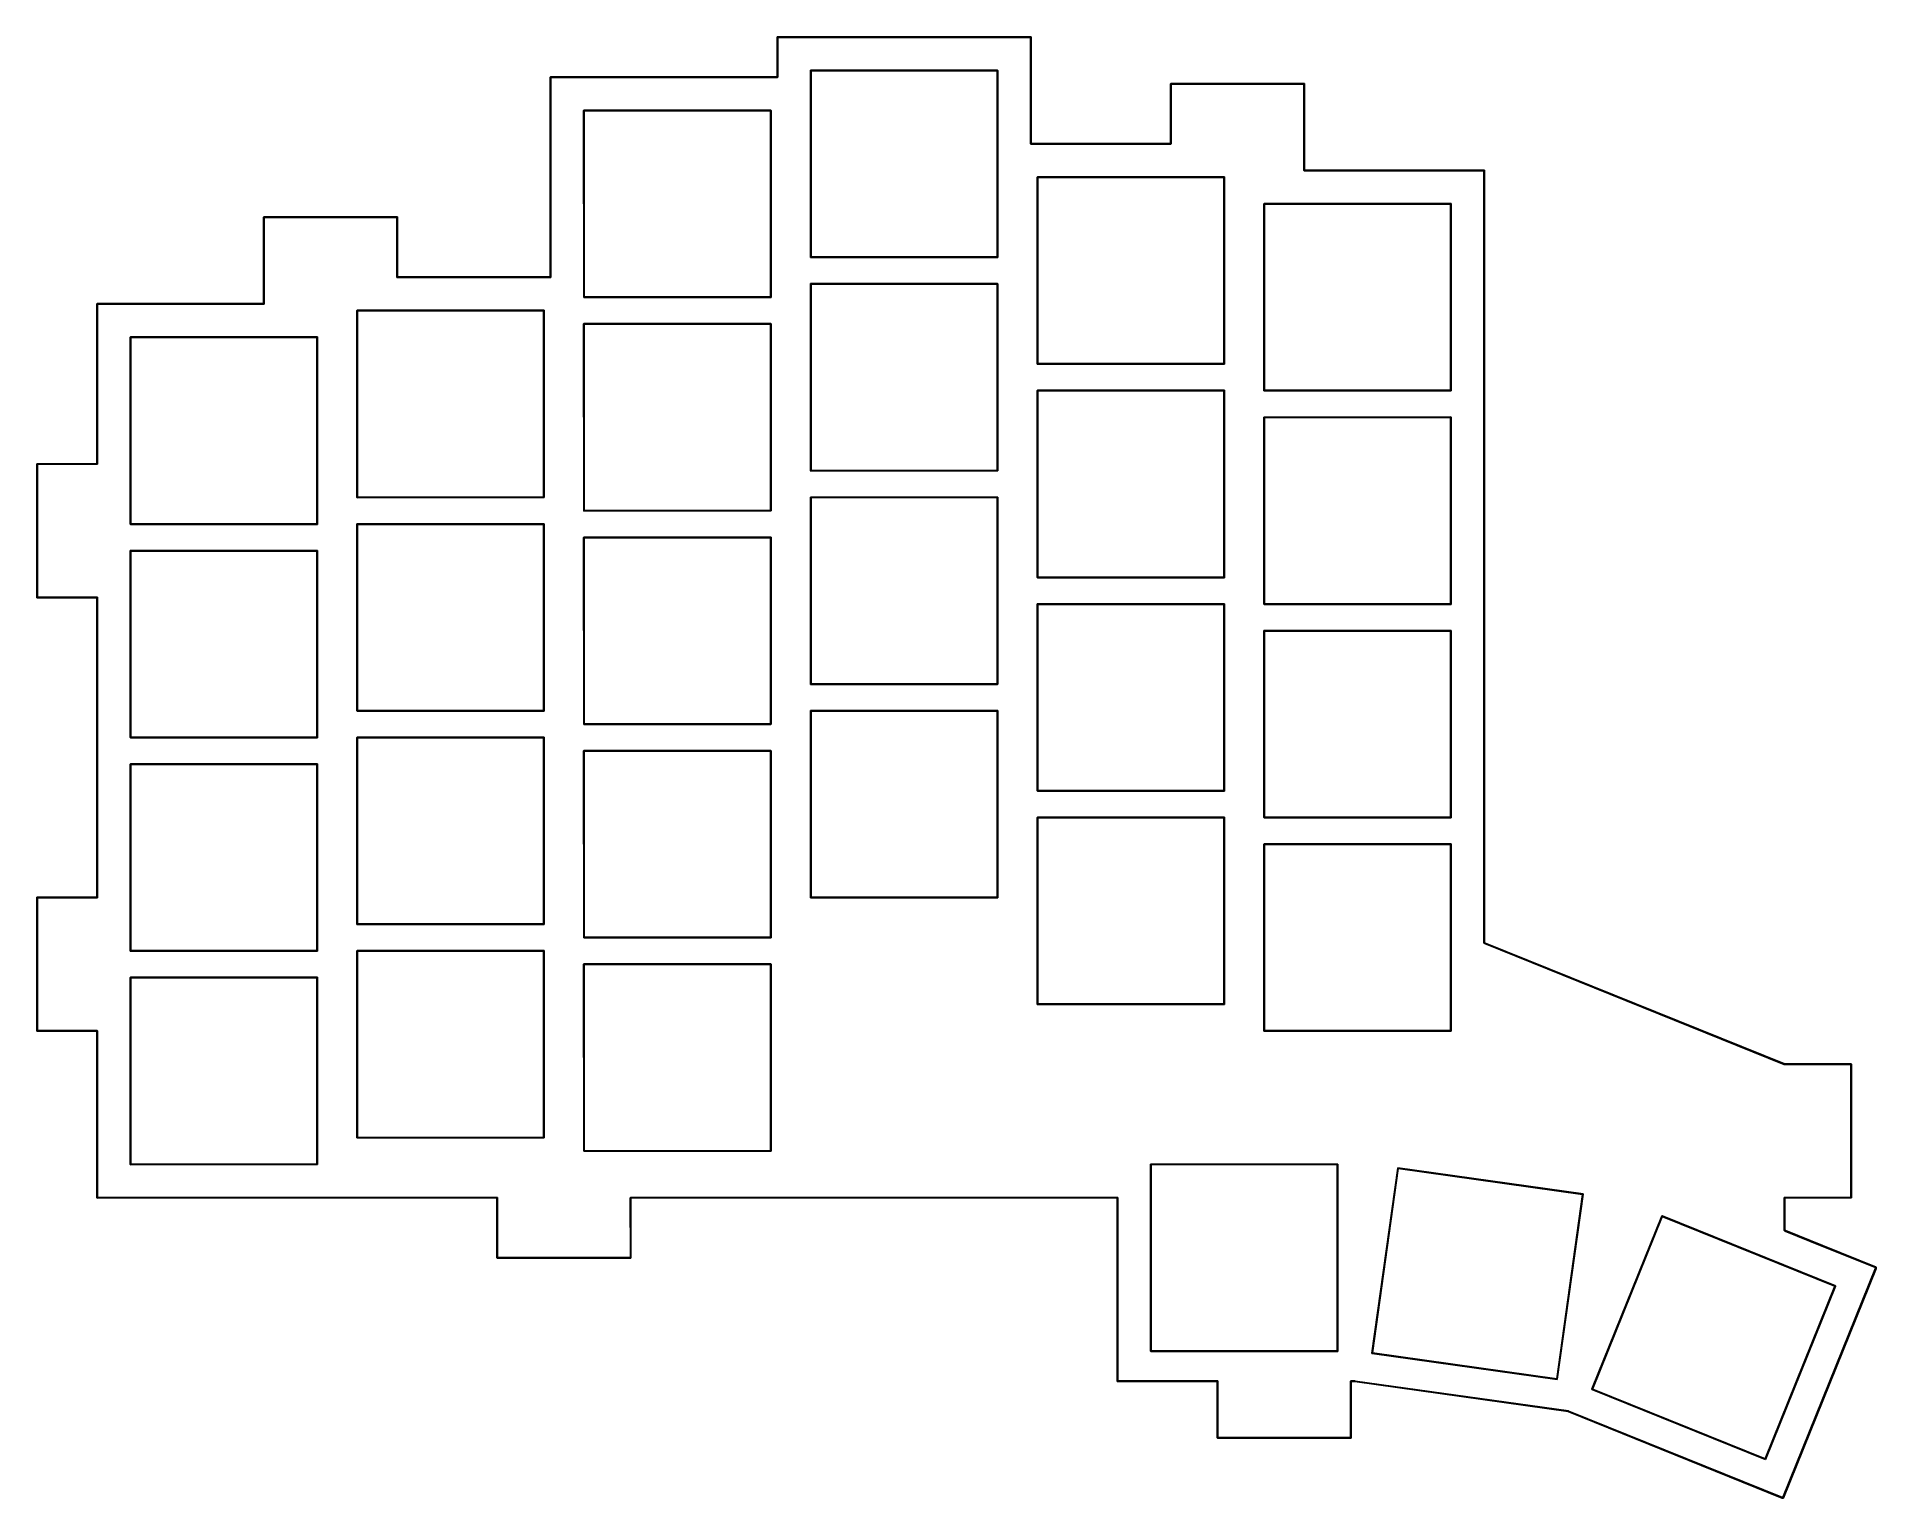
# Model space of a CAD drawing. Extents: x 77 to 215, y -142 to -32.
import ezdxf

# ---------------------------------------------------------------- set-up
doc = ezdxf.new("R2010")
doc.units = 0
doc.layers.add('BLACK', color=7, linetype='CONTINUOUS')

msp = doc.modelspace()

# ---------------------------------------------------------------- linework, layer by layer
at = {"layer": 'BLACK', "linetype": 'CONTINUOUS'}
for p, q in [((132.475, -32.5), (132.476903, -32.490433)), ((132.476881, -35.475002), (132.475, -32.5)), ((132.476903, -32.490433), (132.490433, -32.476903)), ((132.490433, -32.476903), (151.5, -32.475)), ((151.475005, -32.5231), (132.523118, -32.524997)), ((132.523118, -32.524997), (132.525, -35.5)), ((151.476903, -40.509567), (151.475005, -32.5231)), ((151.5, -32.475), (151.509567, -32.476903)), ((151.509567, -32.476903), (151.523097, -32.490433)), ((151.523097, -32.490433), (151.524994, -40.476896)), ((115.475, -35.5), (115.476903, -35.490433)), ((115.476898, -50.475003), (115.475, -35.5)), ((115.476903, -35.490433), (115.490433, -35.476903)), ((115.490433, -35.476903), (132.476881, -35.475002)), ((132.509567, -35.523097), (115.523101, -35.524997)), ((115.523101, -35.524997), (115.525, -50.5)), ((132.523097, -35.509567), (132.509567, -35.523097)), ((132.525, -35.5), (132.523097, -35.509567)), ((134.975, -35), (134.976903, -34.990433)), ((134.976903, -49.009567), (134.975, -35)), ((134.976903, -34.990433), (134.990433, -34.976903)), ((134.990433, -34.976903), (149, -34.975)), ((148.975003, -35.023101), (135.023101, -35.024996)), ((135.023101, -35.024996), (135.024996, -48.976898)), ((148.976898, -48.975003), (148.975003, -35.023101)), ((149, -34.975), (149.009567, -34.976903)), ((149.009567, -34.976903), (149.023097, -34.990433)), ((149.023097, -34.990433), (149.025, -49)), ((161.975, -36), (161.976903, -35.990433)), ((161.976888, -40.475004), (161.975, -36)), ((161.976903, -35.990433), (161.990433, -35.976903)), ((161.990433, -35.976903), (172, -35.975)), ((171.975006, -36.023103), (162.023111, -36.024995)), ((162.023111, -36.024995), (162.025, -40.5)), ((171.976903, -42.509567), (171.975006, -36.023103)), ((172, -35.975), (172.009567, -35.976903)), ((172.009567, -35.976903), (172.023097, -35.990433)), ((172.023097, -35.990433), (172.024993, -42.476898)), ((117.975, -38), (117.976903, -37.990433)), ((117.976903, -52.009567), (117.975, -38)), ((117.976903, -37.990433), (117.990433, -37.976903)), ((117.990433, -37.976903), (132, -37.975)), ((131.975003, -38.023101), (118.023101, -38.024996)), ((118.023101, -38.024996), (118.024996, -51.976898)), ((131.976898, -51.975003), (131.975003, -38.023101)), ((132, -37.975), (132.009567, -37.976903)), ((132.009567, -37.976903), (132.023097, -37.990433)), ((132.023097, -37.990433), (132.025, -52)), ((151.490433, -40.523097), (151.476903, -40.509567)), ((151.5, -40.525), (151.490433, -40.523097)), ((162.009567, -40.523097), (151.5, -40.525)), ((151.524994, -40.476896), (161.976888, -40.475004)), ((162.023097, -40.509567), (162.009567, -40.523097)), ((162.025, -40.5), (162.023097, -40.509567)), ((171.990433, -42.523097), (171.976903, -42.509567)), ((172, -42.525), (171.990433, -42.523097)), ((185.475, -42.523101), (172, -42.525)), ((172.024993, -42.476898), (185.5, -42.475)), ((185.476902, -100.393891), (185.475, -42.523101)), ((185.5, -42.475), (185.509567, -42.476903)), ((185.509567, -42.476903), (185.523097, -42.490433)), ((185.523097, -42.490433), (185.524999, -100.386926)), ((151.975, -43), (151.976903, -42.990433)), ((151.976903, -57.009567), (151.975, -43)), ((151.976903, -42.990433), (151.990433, -42.976903)), ((151.990433, -42.976903), (166, -42.975)), ((165.975003, -43.023101), (152.023101, -43.024996)), ((152.023101, -43.024996), (152.024996, -56.976898)), ((165.976898, -56.975003), (165.975003, -43.023101)), ((166, -42.975), (166.009567, -42.976903)), ((166.009567, -42.976903), (166.023097, -42.990433)), ((166.023097, -42.990433), (166.025, -57)), ((168.975, -45), (168.976903, -44.990433)), ((168.976903, -59.009567), (168.975, -45)), ((168.976903, -44.990433), (168.990433, -44.976903)), ((168.990433, -44.976903), (183, -44.975)), ((182.975003, -45.023101), (169.023101, -45.024996)), ((169.023101, -45.024996), (169.024996, -58.976898)), ((182.976898, -58.975003), (182.975003, -45.023101)), ((183, -44.975), (183.009567, -44.976903)), ((183.009567, -44.976903), (183.023097, -44.990433)), ((183.023097, -44.990433), (183.025, -59)), ((93.975, -46), (93.976903, -45.990433)), ((93.976892, -52.475003), (93.975, -46)), ((93.976903, -45.990433), (93.990433, -45.976903)), ((93.990433, -45.976903), (104, -45.975)), ((103.975009, -46.023103), (94.023107, -46.024995)), ((94.023107, -46.024995), (94.025, -52.5)), ((103.976903, -50.509567), (103.975009, -46.023103)), ((104, -45.975), (104.009567, -45.976903)), ((104.009567, -45.976903), (104.023097, -45.990433)), ((104.023097, -45.990433), (104.02499, -50.476897)), ((134.990433, -49.023097), (134.976903, -49.009567)), ((135, -49.025), (134.990433, -49.023097)), ((149.009567, -49.023097), (135, -49.025)), ((135.024996, -48.976898), (148.976898, -48.975003)), ((149.023097, -49.009567), (149.009567, -49.023097)), ((149.025, -49), (149.023097, -49.009567)), ((103.990433, -50.523097), (103.976903, -50.509567)), ((104, -50.525), (103.990433, -50.523097)), ((115.509567, -50.523097), (104, -50.525)), ((104.02499, -50.476897), (115.476898, -50.475003)), ((115.523097, -50.509567), (115.509567, -50.523097)), ((115.525, -50.5), (115.523097, -50.509567)), ((134.975, -51), (134.976903, -50.990433)), ((134.976903, -65.009567), (134.975, -51)), ((134.976903, -50.990433), (134.990433, -50.976903)), ((134.990433, -50.976903), (149, -50.975)), ((148.975003, -51.023101), (135.023101, -51.024996)), ((135.023101, -51.024996), (135.024996, -64.976898)), ((148.976898, -64.975003), (148.975003, -51.023101)), ((149, -50.975), (149.009567, -50.976903)), ((149.009567, -50.976903), (149.023097, -50.990433)), ((149.023097, -50.990433), (149.025, -65)), ((117.990433, -52.023097), (117.976903, -52.009567)), ((118, -52.025), (117.990433, -52.023097)), ((132.009567, -52.023097), (118, -52.025)), ((118.024996, -51.976898), (131.976898, -51.975003)), ((132.023097, -52.009567), (132.009567, -52.023097)), ((132.025, -52), (132.023097, -52.009567)), ((81.475, -52.5), (81.476903, -52.490433)), ((81.476897, -64.475009), (81.475, -52.5)), ((81.476903, -52.490433), (81.490433, -52.476903)), ((81.490433, -52.476903), (93.976892, -52.475003)), ((94.009567, -52.523097), (81.523102, -52.524996)), ((81.523102, -52.524996), (81.525, -64.5)), ((94.023097, -52.509567), (94.009567, -52.523097)), ((94.025, -52.5), (94.023097, -52.509567)), ((100.975, -53), (100.976903, -52.990433)), ((100.976903, -67.009567), (100.975, -53)), ((100.976903, -52.990433), (100.990433, -52.976903)), ((100.990433, -52.976903), (115, -52.975)), ((114.975003, -53.023101), (101.023101, -53.024996)), ((101.023101, -53.024996), (101.024996, -66.976898)), ((114.976898, -66.975003), (114.975003, -53.023101)), ((115, -52.975), (115.009567, -52.976903)), ((115.009567, -52.976903), (115.023097, -52.990433)), ((115.023097, -52.990433), (115.025, -67)), ((83.975, -55), (83.976903, -54.990433)), ((83.976903, -69.009567), (83.975, -55)), ((83.976903, -54.990433), (83.990433, -54.976903)), ((83.990433, -54.976903), (98, -54.975)), ((97.975003, -55.023101), (84.023101, -55.024996)), ((84.023101, -55.024996), (84.024996, -68.976898)), ((97.976898, -68.975003), (97.975003, -55.023101)), ((98, -54.975), (98.009567, -54.976903)), ((98.009567, -54.976903), (98.023097, -54.990433)), ((98.023097, -54.990433), (98.025, -69)), ((117.975, -54), (117.976903, -53.990433)), ((117.976903, -68.009567), (117.975, -54)), ((117.976903, -53.990433), (117.990433, -53.976903)), ((117.990433, -53.976903), (132, -53.975)), ((131.975003, -54.023101), (118.023101, -54.024996)), ((118.023101, -54.024996), (118.024996, -67.976898)), ((131.976898, -67.975003), (131.975003, -54.023101)), ((132, -53.975), (132.009567, -53.976903)), ((132.009567, -53.976903), (132.023097, -53.990433)), ((132.023097, -53.990433), (132.025, -68)), ((151.990433, -57.023097), (151.976903, -57.009567)), ((152, -57.025), (151.990433, -57.023097)), ((166.009567, -57.023097), (152, -57.025)), ((152.024996, -56.976898), (165.976898, -56.975003)), ((166.023097, -57.009567), (166.009567, -57.023097)), ((166.025, -57), (166.023097, -57.009567)), ((151.975, -59), (151.976903, -58.990433)), ((151.976903, -73.009567), (151.975, -59)), ((151.976903, -58.990433), (151.990433, -58.976903)), ((151.990433, -58.976903), (166, -58.975)), ((165.975003, -59.023101), (152.023101, -59.024996)), ((152.023101, -59.024996), (152.024996, -72.976898)), ((165.976898, -72.975003), (165.975003, -59.023101)), ((166, -58.975), (166.009567, -58.976903)), ((166.009567, -58.976903), (166.023097, -58.990433)), ((166.023097, -58.990433), (166.025, -73)), ((168.990433, -59.023097), (168.976903, -59.009567)), ((169, -59.025), (168.990433, -59.023097)), ((183.009567, -59.023097), (169, -59.025)), ((169.024996, -58.976898), (182.976898, -58.975003)), ((183.023097, -59.009567), (183.009567, -59.023097)), ((183.025, -59), (183.023097, -59.009567)), ((168.975, -61), (168.976903, -60.990433)), ((168.976903, -75.009567), (168.975, -61)), ((168.976903, -60.990433), (168.990433, -60.976903)), ((168.990433, -60.976903), (183, -60.975)), ((182.975003, -61.023101), (169.023101, -61.024996)), ((169.023101, -61.024996), (169.024996, -74.976898)), ((182.976898, -74.975003), (182.975003, -61.023101)), ((183, -60.975), (183.009567, -60.976903)), ((183.009567, -60.976903), (183.023097, -60.990433)), ((183.023097, -60.990433), (183.025, -75)), ((76.975, -64.5), (76.976903, -64.490433)), ((76.976903, -74.509567), (76.975, -64.5)), ((76.976903, -64.490433), (76.990433, -64.476903)), ((76.990433, -64.476903), (81.476897, -64.475009)), ((81.509567, -64.523097), (77.023103, -64.52499)), ((77.023103, -64.52499), (77.024995, -74.476888)), ((81.523097, -64.509567), (81.509567, -64.523097)), ((81.525, -64.5), (81.523097, -64.509567)), ((134.990433, -65.023097), (134.976903, -65.009567)), ((135, -65.025), (134.990433, -65.023097)), ((149.009567, -65.023097), (135, -65.025)), ((135.024996, -64.976898), (148.976898, -64.975003)), ((149.023097, -65.009567), (149.009567, -65.023097)), ((149.025, -65), (149.023097, -65.009567)), ((100.990433, -67.023097), (100.976903, -67.009567)), ((101, -67.025), (100.990433, -67.023097)), ((115.009567, -67.023097), (101, -67.025)), ((101.024996, -66.976898), (114.976898, -66.975003)), ((115.023097, -67.009567), (115.009567, -67.023097)), ((115.025, -67), (115.023097, -67.009567)), ((134.975, -67), (134.976903, -66.990433)), ((134.976903, -81.009567), (134.975, -67)), ((134.976903, -66.990433), (134.990433, -66.976903)), ((134.990433, -66.976903), (149, -66.975)), ((148.975003, -67.023101), (135.023101, -67.024996)), ((135.023101, -67.024996), (135.024996, -80.976898)), ((148.976898, -80.975003), (148.975003, -67.023101)), ((149, -66.975), (149.009567, -66.976903)), ((149.009567, -66.976903), (149.023097, -66.990433)), ((149.023097, -66.990433), (149.025, -81)), ((117.990433, -68.023097), (117.976903, -68.009567)), ((118, -68.025), (117.990433, -68.023097)), ((132.009567, -68.023097), (118, -68.025)), ((118.024996, -67.976898), (131.976898, -67.975003)), ((132.023097, -68.009567), (132.009567, -68.023097)), ((132.025, -68), (132.023097, -68.009567)), ((83.990433, -69.023097), (83.976903, -69.009567)), ((84, -69.025), (83.990433, -69.023097)), ((98.009567, -69.023097), (84, -69.025)), ((84.024996, -68.976898), (97.976898, -68.975003)), ((98.023097, -69.009567), (98.009567, -69.023097)), ((98.025, -69), (98.023097, -69.009567)), ((100.975, -69), (100.976903, -68.990433)), ((100.976903, -83.009567), (100.975, -69)), ((100.976903, -68.990433), (100.990433, -68.976903)), ((100.990433, -68.976903), (115, -68.975)), ((114.975003, -69.023101), (101.023101, -69.024996)), ((101.023101, -69.024996), (101.024996, -82.976898)), ((114.976898, -82.975003), (114.975003, -69.023101)), ((115, -68.975), (115.009567, -68.976903)), ((115.009567, -68.976903), (115.023097, -68.990433)), ((115.023097, -68.990433), (115.025, -83)), ((117.975, -70), (117.976903, -69.990433)), ((117.976903, -84.009567), (117.975, -70)), ((117.976903, -69.990433), (117.990433, -69.976903)), ((117.990433, -69.976903), (132, -69.975)), ((131.975003, -70.023101), (118.023101, -70.024996)), ((118.023101, -70.024996), (118.024996, -83.976898)), ((131.976898, -83.975003), (131.975003, -70.023101)), ((132, -69.975), (132.009567, -69.976903)), ((132.009567, -69.976903), (132.023097, -69.990433)), ((132.023097, -69.990433), (132.025, -84)), ((83.975, -71), (83.976903, -70.990433)), ((83.976903, -85.009567), (83.975, -71)), ((83.976903, -70.990433), (83.990433, -70.976903)), ((83.990433, -70.976903), (98, -70.975)), ((97.975003, -71.023101), (84.023101, -71.024996)), ((84.023101, -71.024996), (84.024996, -84.976898)), ((97.976898, -84.975003), (97.975003, -71.023101)), ((98, -70.975), (98.009567, -70.976903)), ((98.009567, -70.976903), (98.023097, -70.990433)), ((98.023097, -70.990433), (98.025, -85)), ((151.990433, -73.023097), (151.976903, -73.009567)), ((152, -73.025), (151.990433, -73.023097)), ((166.009567, -73.023097), (152, -73.025)), ((152.024996, -72.976898), (165.976898, -72.975003)), ((166.023097, -73.009567), (166.009567, -73.023097)), ((166.025, -73), (166.023097, -73.009567)), ((76.990433, -74.523097), (76.976903, -74.509567)), ((77, -74.525), (76.990433, -74.523097)), ((81.475001, -74.523111), (77, -74.525)), ((77.024995, -74.476888), (81.5, -74.475)), ((81.4769, -96.975009), (81.475001, -74.523111)), ((81.5, -74.475), (81.509567, -74.476903)), ((81.509567, -74.476903), (81.523097, -74.490433)), ((81.523097, -74.490433), (81.525, -97)), ((151.975, -75), (151.976903, -74.990433)), ((151.976903, -89.009567), (151.975, -75)), ((151.976903, -74.990433), (151.990433, -74.976903)), ((151.990433, -74.976903), (166, -74.975)), ((165.975003, -75.023101), (152.023101, -75.024996)), ((152.023101, -75.024996), (152.024996, -88.976898)), ((165.976898, -88.975003), (165.975003, -75.023101)), ((166, -74.975), (166.009567, -74.976903)), ((166.009567, -74.976903), (166.023097, -74.990433)), ((166.023097, -74.990433), (166.025, -89)), ((168.990433, -75.023097), (168.976903, -75.009567)), ((169, -75.025), (168.990433, -75.023097)), ((183.009567, -75.023097), (169, -75.025)), ((169.024996, -74.976898), (182.976898, -74.975003)), ((183.023097, -75.009567), (183.009567, -75.023097)), ((183.025, -75), (183.023097, -75.009567)), ((168.975, -77), (168.976903, -76.990433)), ((168.976903, -91.009567), (168.975, -77)), ((168.976903, -76.990433), (168.990433, -76.976903)), ((168.990433, -76.976903), (183, -76.975)), ((182.975003, -77.023101), (169.023101, -77.024996)), ((169.023101, -77.024996), (169.024996, -90.976898)), ((182.976898, -90.975003), (182.975003, -77.023101)), ((183, -76.975), (183.009567, -76.976903)), ((183.009567, -76.976903), (183.023097, -76.990433)), ((183.023097, -76.990433), (183.025, -91)), ((134.990433, -81.023097), (134.976903, -81.009567)), ((135, -81.025), (134.990433, -81.023097)), ((149.009567, -81.023097), (135, -81.025)), ((135.024996, -80.976898), (148.976898, -80.975003)), ((149.023097, -81.009567), (149.009567, -81.023097)), ((149.025, -81), (149.023097, -81.009567)), ((100.990433, -83.023097), (100.976903, -83.009567)), ((101, -83.025), (100.990433, -83.023097)), ((115.009567, -83.023097), (101, -83.025)), ((101.024996, -82.976898), (114.976898, -82.975003)), ((115.023097, -83.009567), (115.009567, -83.023097)), ((115.025, -83), (115.023097, -83.009567)), ((117.990433, -84.023097), (117.976903, -84.009567)), ((118, -84.025), (117.990433, -84.023097)), ((132.009567, -84.023097), (118, -84.025)), ((118.024996, -83.976898), (131.976898, -83.975003)), ((132.023097, -84.009567), (132.009567, -84.023097)), ((132.025, -84), (132.023097, -84.009567)), ((134.975, -83), (134.976903, -82.990433)), ((134.976903, -97.009567), (134.975, -83)), ((134.976903, -82.990433), (134.990433, -82.976903)), ((134.990433, -82.976903), (149, -82.975)), ((148.975003, -83.023101), (135.023101, -83.024996)), ((135.023101, -83.024996), (135.024996, -96.976898)), ((148.976898, -96.975003), (148.975003, -83.023101)), ((149, -82.975), (149.009567, -82.976903)), ((149.009567, -82.976903), (149.023097, -82.990433)), ((149.023097, -82.990433), (149.025, -97)), ((83.990433, -85.023097), (83.976903, -85.009567)), ((84, -85.025), (83.990433, -85.023097)), ((98.009567, -85.023097), (84, -85.025)), ((84.024996, -84.976898), (97.976898, -84.975003)), ((98.023097, -85.009567), (98.009567, -85.023097)), ((98.025, -85), (98.023097, -85.009567)), ((100.975, -85), (100.976903, -84.990433)), ((100.976903, -99.009567), (100.975, -85)), ((100.976903, -84.990433), (100.990433, -84.976903)), ((100.990433, -84.976903), (115, -84.975)), ((114.975003, -85.023101), (101.023101, -85.024996)), ((101.023101, -85.024996), (101.024996, -98.976898)), ((114.976898, -98.975003), (114.975003, -85.023101)), ((115, -84.975), (115.009567, -84.976903)), ((115.009567, -84.976903), (115.023097, -84.990433)), ((115.023097, -84.990433), (115.025, -99)), ((117.975, -86), (117.976903, -85.990433)), ((117.976903, -100.009567), (117.975, -86)), ((117.976903, -85.990433), (117.990433, -85.976903)), ((117.990433, -85.976903), (132, -85.975)), ((131.975003, -86.023101), (118.023101, -86.024996)), ((118.023101, -86.024996), (118.024996, -99.976898)), ((131.976898, -99.975003), (131.975003, -86.023101)), ((132, -85.975), (132.009567, -85.976903)), ((132.009567, -85.976903), (132.023097, -85.990433)), ((132.023097, -85.990433), (132.025, -100)), ((83.975, -87), (83.976903, -86.990433)), ((83.976903, -101.009567), (83.975, -87)), ((83.976903, -86.990433), (83.990433, -86.976903)), ((83.990433, -86.976903), (98, -86.975)), ((97.975003, -87.023101), (84.023101, -87.024996)), ((84.023101, -87.024996), (84.024996, -100.976898)), ((97.976898, -100.975003), (97.975003, -87.023101)), ((98, -86.975), (98.009567, -86.976903)), ((98.009567, -86.976903), (98.023097, -86.990433)), ((98.023097, -86.990433), (98.025, -101)), ((151.990433, -89.023097), (151.976903, -89.009567)), ((152, -89.025), (151.990433, -89.023097)), ((166.009567, -89.023097), (152, -89.025)), ((152.024996, -88.976898), (165.976898, -88.975003)), ((166.023097, -89.009567), (166.009567, -89.023097)), ((166.025, -89), (166.023097, -89.009567)), ((151.975, -91), (151.976903, -90.990433)), ((151.976903, -105.009567), (151.975, -91)), ((151.976903, -90.990433), (151.990433, -90.976903)), ((151.990433, -90.976903), (166, -90.975)), ((166, -90.975), (166.009567, -90.976903)), ((166.009567, -90.976903), (166.023097, -90.990433)), ((166.023097, -90.990433), (166.025, -105)), ((168.990433, -91.023097), (168.976903, -91.009567)), ((169.024996, -90.976898), (182.976898, -90.975003)), ((183.023097, -91.009567), (183.009567, -91.023097)), ((183.025, -91), (183.023097, -91.009567)), ((165.975003, -91.023101), (152.023101, -91.024996)), ((152.023101, -91.024996), (152.024996, -104.976898)), ((165.976898, -104.975003), (165.975003, -91.023101)), ((169, -91.025), (168.990433, -91.023097)), ((183.009567, -91.023097), (169, -91.025)), ((168.975, -93), (168.976903, -92.990433)), ((168.976903, -107.009567), (168.975, -93)), ((168.976903, -92.990433), (168.990433, -92.976903)), ((168.990433, -92.976903), (183, -92.975)), ((182.975003, -93.023101), (169.023101, -93.024996)), ((169.023101, -93.024996), (169.024996, -106.976898)), ((182.976898, -106.975003), (182.975003, -93.023101)), ((183, -92.975), (183.009567, -92.976903)), ((183.009567, -92.976903), (183.023097, -92.990433)), ((183.023097, -92.990433), (183.025, -107)), ((76.975, -97), (76.976903, -96.990433)), ((76.976903, -107.009567), (76.975, -97)), ((76.976903, -96.990433), (76.990433, -96.976903)), ((76.990433, -96.976903), (81.4769, -96.975009)), ((81.509567, -97.023097), (77.023103, -97.02499)), ((77.023103, -97.02499), (77.024995, -106.976888)), ((81.523097, -97.009567), (81.509567, -97.023097)), ((81.525, -97), (81.523097, -97.009567)), ((134.990433, -97.023097), (134.976903, -97.009567)), ((135, -97.025), (134.990433, -97.023097)), ((149.009567, -97.023097), (135, -97.025)), ((135.024996, -96.976898), (148.976898, -96.975003)), ((149.023097, -97.009567), (149.009567, -97.023097)), ((149.025, -97), (149.023097, -97.009567)), ((100.990433, -99.023097), (100.976903, -99.009567)), ((101, -99.025), (100.990433, -99.023097)), ((115.009567, -99.023097), (101, -99.025)), ((101.024996, -98.976898), (114.976898, -98.975003)), ((115.023097, -99.009567), (115.009567, -99.023097)), ((115.025, -99), (115.023097, -99.009567)), ((117.990433, -100.023097), (117.976903, -100.009567)), ((118, -100.025), (117.990433, -100.023097)), ((132.009567, -100.023097), (118, -100.025)), ((118.024996, -99.976898), (131.976898, -99.975003)), ((132.023097, -100.009567), (132.009567, -100.023097)), ((132.025, -100), (132.023097, -100.009567)), ((185.475194, -100.396895), (185.476902, -100.393891)), ((185.476902, -100.403113), (185.475194, -100.396895)), ((185.476903, -100.409567), (185.476902, -100.403113)), ((185.479348, -100.412012), (185.476903, -100.409567)), ((185.480264, -100.415345), (185.479348, -100.412012)), ((185.487638, -100.42173), (185.480264, -100.415345)), ((185.539146, -100.449331), (185.487638, -100.42173)), ((185.524999, -100.386926), (185.569444, -100.410743)), ((185.539559, -100.450304), (185.539146, -100.449331)), ((185.547717, -100.455653), (185.539559, -100.450304)), ((207.986992, -109.519656), (185.547717, -100.455653)), ((185.569444, -100.410743), (185.573367, -100.41414)), ((185.573367, -100.41414), (208.009366, -109.476821)), ((83.990433, -101.023097), (83.976903, -101.009567)), ((84, -101.025), (83.990433, -101.023097)), ((98.009567, -101.023097), (84, -101.025)), ((84.024996, -100.976898), (97.976898, -100.975003)), ((98.023097, -101.009567), (98.009567, -101.023097)), ((98.025, -101), (98.023097, -101.009567)), ((100.975, -101), (100.976903, -100.990433)), ((100.976903, -115.009567), (100.975, -101)), ((100.976903, -100.990433), (100.990433, -100.976903)), ((100.990433, -100.976903), (115, -100.975)), ((114.975003, -101.023101), (101.023101, -101.024996)), ((101.023101, -101.024996), (101.024996, -114.976898)), ((114.976898, -114.975003), (114.975003, -101.023101)), ((115, -100.975), (115.009567, -100.976903)), ((115.009567, -100.976903), (115.023097, -100.990433)), ((115.023097, -100.990433), (115.025, -115)), ((117.975, -102), (117.976903, -101.990433)), ((117.976903, -116.009567), (117.975, -102)), ((117.976903, -101.990433), (117.990433, -101.976903)), ((117.990433, -101.976903), (132, -101.975)), ((131.975003, -102.023101), (118.023101, -102.024996)), ((118.023101, -102.024996), (118.024996, -115.976898)), ((131.976898, -115.975003), (131.975003, -102.023101)), ((132, -101.975), (132.009567, -101.976903)), ((132.009567, -101.976903), (132.023097, -101.990433)), ((132.023097, -101.990433), (132.025, -116)), ((83.975, -103), (83.976903, -102.990433)), ((83.976903, -117.009567), (83.975, -103)), ((83.976903, -102.990433), (83.990433, -102.976903)), ((83.990433, -102.976903), (98, -102.975)), ((97.975003, -103.023101), (84.023101, -103.024996)), ((84.023101, -103.024996), (84.024996, -116.976898)), ((97.976898, -116.975003), (97.975003, -103.023101)), ((98, -102.975), (98.009567, -102.976903)), ((98.009567, -102.976903), (98.023097, -102.990433)), ((98.023097, -102.990433), (98.025, -117)), ((151.990433, -105.023097), (151.976903, -105.009567)), ((152, -105.025), (151.990433, -105.023097)), ((166.009567, -105.023097), (152, -105.025)), ((152.024996, -104.976898), (165.976898, -104.975003)), ((166.023097, -105.009567), (166.009567, -105.023097)), ((166.025, -105), (166.023097, -105.009567)), ((76.990433, -107.023097), (76.976903, -107.009567)), ((77, -107.025), (76.990433, -107.023097)), ((81.475003, -107.023111), (77, -107.025)), ((77.024995, -106.976888), (81.5, -106.975)), ((81.476903, -119.509567), (81.475003, -107.023111)), ((81.5, -106.975), (81.509567, -106.976903)), ((81.509567, -106.976903), (81.523097, -106.990433)), ((81.523097, -106.990433), (81.524996, -119.4769)), ((168.990433, -107.023097), (168.976903, -107.009567)), ((169, -107.025), (168.990433, -107.023097)), ((183.009567, -107.023097), (169, -107.025)), ((169.024996, -106.976898), (182.976898, -106.975003)), ((183.023097, -107.009567), (183.009567, -107.023097)), ((183.025, -107), (183.023097, -107.009567)), ((207.990433, -109.523097), (207.986992, -109.519656)), ((208, -109.525), (207.990433, -109.523097)), ((212.975004, -109.52311), (208, -109.525)), ((208.009366, -109.476821), (208.00948, -109.476895)), ((208.00948, -109.476895), (213, -109.475)), ((212.976896, -119.475008), (212.975004, -109.52311)), ((213, -109.475), (213.009567, -109.476903)), ((213.009567, -109.476903), (213.023097, -109.490433)), ((213.023097, -109.490433), (213.025, -119.5)), ((100.990433, -115.023097), (100.976903, -115.009567)), ((101, -115.025), (100.990433, -115.023097)), ((115.009567, -115.023097), (101, -115.025)), ((101.024996, -114.976898), (114.976898, -114.975003)), ((115.023097, -115.009567), (115.009567, -115.023097)), ((115.025, -115), (115.023097, -115.009567)), ((83.990433, -117.023097), (83.976903, -117.009567)), ((84, -117.025), (83.990433, -117.023097)), ((98.009567, -117.023097), (84, -117.025)), ((84.024996, -116.976898), (97.976898, -116.975003)), ((98.023097, -117.009567), (98.009567, -117.023097)), ((98.025, -117), (98.023097, -117.009567)), ((117.990433, -116.023097), (117.976903, -116.009567)), ((118, -116.025), (117.990433, -116.023097)), ((132.009567, -116.023097), (118, -116.025)), ((118.024996, -115.976898), (131.976898, -115.975003)), ((132.023097, -116.009567), (132.009567, -116.023097)), ((132.025, -116), (132.023097, -116.009567)), ((160.475, -117), (160.476903, -116.990433)), ((160.476903, -131.009567), (160.475, -117)), ((160.476903, -116.990433), (160.490433, -116.976903)), ((160.490433, -116.976903), (174.5, -116.975)), ((174.475003, -117.023101), (160.523101, -117.024996)), ((160.523101, -117.024996), (160.524996, -130.976898)), ((174.476898, -130.975003), (174.475003, -117.023101)), ((174.5, -116.975), (174.509567, -116.976903)), ((174.509567, -116.976903), (174.523097, -116.990433)), ((174.523097, -116.990433), (174.525, -131)), ((177.062043, -131.157836), (179.009913, -117.284345)), ((179.054068, -117.315793), (177.114216, -131.132178)), ((179.009913, -117.284345), (179.013129, -117.275136)), ((179.013129, -117.275136), (179.028411, -117.26362)), ((179.028411, -117.26362), (192.901902, -119.21149)), ((192.870453, -119.255645), (179.054068, -117.315793)), ((81.490433, -119.523097), (81.476903, -119.509567)), ((81.5, -119.525), (81.490433, -119.523097)), ((111.475009, -119.523099), (81.5, -119.525)), ((81.524996, -119.4769), (111.5, -119.475)), ((111.476903, -124.009567), (111.475009, -119.523099)), ((111.5, -119.475), (111.509567, -119.476903)), ((111.509567, -119.476903), (111.523097, -119.490433)), ((111.523097, -119.490433), (111.52499, -123.976896)), ((121.475, -119.5), (121.476903, -119.490433)), ((121.476888, -123.975004), (121.475, -119.5)), ((121.476903, -119.490433), (121.490433, -119.476903)), ((121.490433, -119.476903), (158, -119.475)), ((157.975003, -119.523098), (121.523111, -119.524998)), ((121.523111, -119.524998), (121.525, -124)), ((157.976903, -133.270698), (157.975003, -119.523098)), ((158, -119.475), (158.009567, -119.476903)), ((158.009567, -119.476903), (158.023097, -119.490433)), ((158.023097, -119.490433), (158.024996, -133.241333)), ((190.930601, -133.07203), (192.870453, -119.255645)), ((192.922627, -119.229988), (190.974757, -133.103479)), ((192.901902, -119.21149), (192.911111, -119.214706)), ((192.911111, -119.214706), (192.922627, -119.229988)), ((207.975, -119.5), (207.976903, -119.490433)), ((207.97689, -121.943769), (207.975, -119.5)), ((207.976903, -119.490433), (207.990433, -119.476903)), ((207.990433, -119.476903), (212.976896, -119.475008)), ((213.009567, -119.523097), (208.023123, -119.524991)), ((208.023123, -119.524991), (208.02499, -121.937127)), ((213.023097, -119.509567), (213.009567, -119.523097)), ((213.025, -119.5), (213.023097, -119.509567)), ((193.564427, -133.865726), (198.810738, -120.875569)), ((198.845973, -120.916765), (193.621257, -133.853452)), ((198.810738, -120.875569), (198.816087, -120.867411)), ((198.816087, -120.867411), (198.8337, -120.859935)), ((198.8337, -120.859935), (211.823857, -126.106246)), ((211.78266, -126.141481), (198.845973, -120.916765)), ((207.975231, -121.946611), (207.97689, -121.943769)), ((207.976897, -121.952961), (207.975231, -121.946611)), ((207.976903, -121.959567), (207.976897, -121.952961)), ((207.979247, -121.961911), (207.976903, -121.959567)), ((207.980089, -121.965118), (207.979247, -121.961911)), ((207.98739, -121.971587), (207.980089, -121.965118)), ((208.038805, -121.999903), (207.98739, -121.971587)), ((208.02499, -121.937127), (208.069407, -121.96159)), ((208.039274, -122.001008), (208.038805, -121.999903)), ((208.047432, -122.006357), (208.039274, -122.001008)), ((210.82321, -123.125804), (208.047432, -122.006357)), ((208.069407, -121.96159), (208.073055, -121.964822)), ((208.073055, -121.964822), (210.850047, -123.08476)), ((111.490433, -124.023097), (111.476903, -124.009567)), ((111.5, -124.025), (111.490433, -124.023097)), ((121.509567, -124.023097), (111.5, -124.025)), ((111.52499, -123.976896), (121.476888, -123.975004)), ((121.523097, -124.009567), (121.509567, -124.023097)), ((121.525, -124), (121.523097, -124.009567)), ((210.831316, -123.131119), (210.82321, -123.125804)), ((214.83306, -124.745888), (210.831316, -123.131119)), ((210.850047, -123.08476), (210.858167, -123.090084)), ((210.858167, -123.090084), (214.867073, -124.707743)), ((207.893905, -141.977523), (214.834207, -124.794599)), ((214.877386, -124.816125), (207.931552, -142.012747)), ((214.834207, -124.794599), (214.83306, -124.745888)), ((214.867073, -124.707743), (214.867195, -124.707823)), ((214.867195, -124.707823), (214.867269, -124.707823)), ((214.867269, -124.707823), (214.86741, -124.707964)), ((214.86741, -124.707964), (214.875231, -124.713092)), ((214.875231, -124.713092), (214.877213, -124.717763)), ((214.877213, -124.717763), (214.880802, -124.72135)), ((214.880828, -124.812683), (214.877386, -124.816125)), ((214.880802, -124.72135), (214.880923, -124.726502)), ((214.882728, -124.803115), (214.880828, -124.812683)), ((214.880923, -124.726502), (214.882707, -124.730705)), ((214.882707, -124.730705), (214.881115, -124.734644)), ((214.881115, -124.734644), (214.882722, -124.802894)), ((214.882722, -124.802894), (214.882727, -124.802904)), ((214.882727, -124.802904), (214.882723, -124.802913)), ((214.882723, -124.802913), (214.882728, -124.803115)), ((206.557944, -139.078168), (211.78266, -126.141481)), ((211.839491, -126.129208), (206.59318, -139.119365)), ((211.823857, -126.106246), (211.832015, -126.111595)), ((211.832015, -126.111595), (211.839491, -126.129208)), ((160.490433, -131.023097), (160.476903, -131.009567)), ((160.524996, -130.976898), (174.476898, -130.975003)), ((174.523097, -131.009567), (174.509567, -131.023097)), ((174.525, -131), (174.523097, -131.009567)), ((160.5, -131.025), (160.490433, -131.023097)), ((174.509567, -131.023097), (160.5, -131.025)), ((177.073559, -131.173118), (177.062043, -131.157836)), ((177.082768, -131.176334), (177.073559, -131.173118)), ((190.956259, -133.124204), (177.082768, -131.176334)), ((177.114216, -131.132178), (190.930601, -133.07203)), ((157.976903, -133.274006), (157.976903, -133.270698)), ((157.990433, -133.287536), (157.976903, -133.274006)), ((158, -133.289439), (157.990433, -133.287536)), ((165.475974, -133.287544), (158, -133.289439)), ((158.024996, -133.241333), (165.5, -133.239439)), ((165.475, -133.3), (165.476237, -133.293779)), ((165.476903, -137.509567), (165.475, -133.3)), ((165.476237, -133.293779), (165.475974, -133.287544)), ((165.5, -133.239439), (165.509567, -133.241342)), ((165.509567, -133.241342), (165.523097, -133.254872)), ((165.523097, -133.254872), (165.525, -133.3)), ((165.525, -133.3), (165.523105, -133.309523)), ((165.523105, -133.309523), (165.524989, -137.476896)), ((175.475, -133.264439), (175.476903, -133.254872)), ((175.476237, -133.293779), (175.475, -133.264439)), ((175.475, -133.3), (175.476237, -133.293779)), ((175.476887, -137.475004), (175.475, -133.3)), ((175.476903, -133.254872), (175.490433, -133.241342)), ((175.490433, -133.241342), (175.8, -133.239439)), ((175.525, -133.3), (175.523105, -133.309523)), ((175.523105, -133.309523), (175.525, -137.5)), ((175.792075, -133.287643), (175.524548, -133.289288)), ((175.524548, -133.289288), (175.525, -133.3)), ((175.796521, -133.289196), (175.792075, -133.287643)), ((191.78656, -135.53453), (175.796521, -133.289196)), ((175.8, -133.239439), (175.809567, -133.241342)), ((175.809567, -133.241342), (175.810864, -133.242639)), ((175.810864, -133.242639), (191.801675, -135.488082)), ((190.971541, -133.112688), (190.956259, -133.124204)), ((190.974757, -133.103479), (190.971541, -133.112688)), ((193.571903, -133.883339), (193.564427, -133.865726)), ((193.580061, -133.888688), (193.571903, -133.883339)), ((206.570218, -139.134999), (193.580061, -133.888688)), ((193.621257, -133.853452), (206.557944, -139.078168)), ((191.788831, -135.536019), (191.78656, -135.53453)), ((207.83666, -142.017712), (191.788831, -135.536019)), ((191.801675, -135.488082), (191.810884, -135.491298)), ((191.810884, -135.491298), (191.812784, -135.49382)), ((191.812784, -135.49382), (207.859994, -141.975264)), ((165.490433, -137.523097), (165.476903, -137.509567)), ((165.5, -137.525), (165.490433, -137.523097)), ((175.509567, -137.523097), (165.5, -137.525)), ((165.524989, -137.476896), (175.476887, -137.475004)), ((175.523097, -137.509567), (175.509567, -137.523097)), ((175.525, -137.5), (175.523097, -137.509567)), ((206.587831, -139.127523), (206.570218, -139.134999)), ((206.59318, -139.119365), (206.587831, -139.127523)), ((207.839128, -142.020641), (207.83666, -142.017712)), ((207.848498, -142.023352), (207.839128, -142.020641)), ((207.904001, -142.026527), (207.848498, -142.023352)), ((207.859994, -141.975264), (207.860527, -141.975614)), ((207.860527, -141.975614), (207.893905, -141.977523)), ((207.90859, -142.028381), (207.904001, -142.026527)), ((207.911893, -142.026978), (207.90859, -142.028381)), ((207.915936, -142.02721), (207.911893, -142.026978)), ((207.920595, -142.023285), (207.915936, -142.02721)), ((207.926203, -142.020905), (207.920595, -142.023285)), ((207.929635, -142.01567), (207.926203, -142.020905)), ((207.93057, -142.014883), (207.929635, -142.01567)), ((207.930632, -142.014148), (207.93057, -142.014883)), ((207.931552, -142.012747), (207.930632, -142.014148))]:
    msp.add_line(p, q, dxfattribs=at)

doc.saveas('drawing.dxf')
